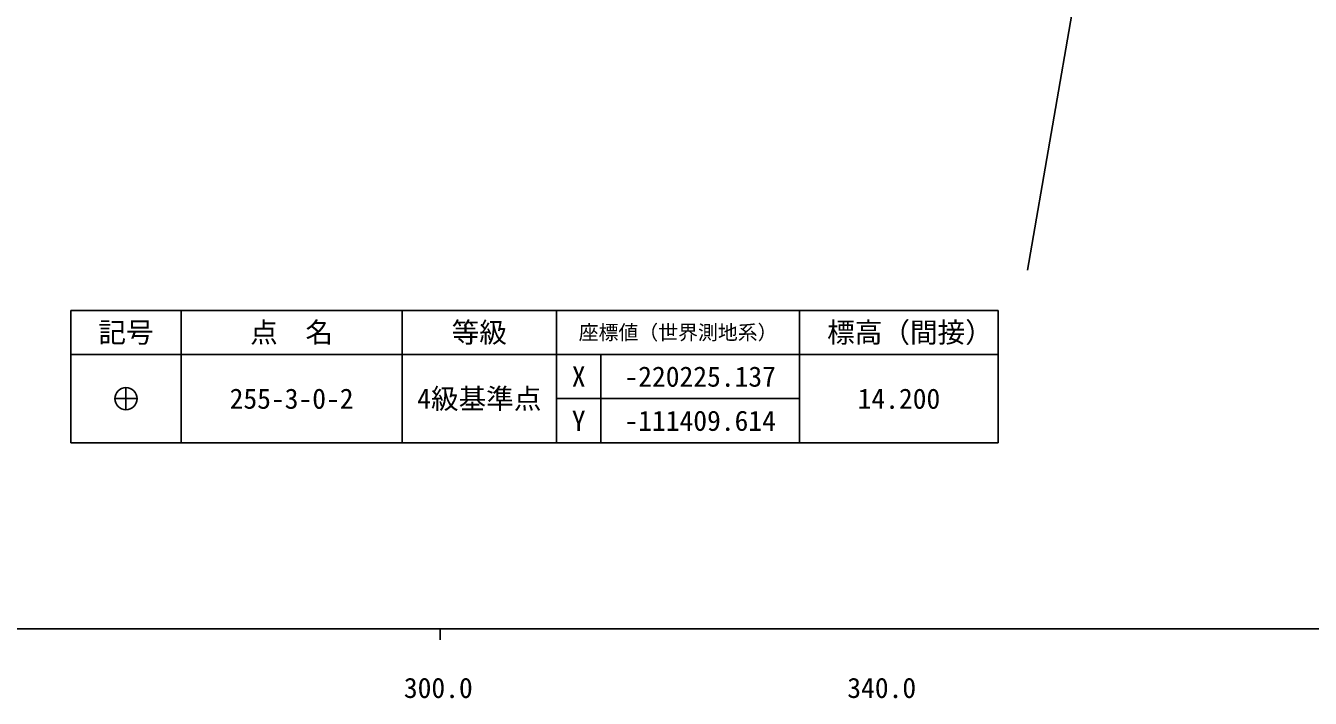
# Model space of a CAD drawing. Units: millimetres at full size, sheet at 1:1000; details may follow other scales. Extents: x 40000 to 680000, y 20000 to 380000.
# Drawn here: x 330479 to 446811, y 198715 to 259649 of the extents above; entities that cross this region are included whole.
import ezdxf
from ezdxf.enums import TextEntityAlignment as Align

# ---------------------------------------------------------------- set-up
doc = ezdxf.new("R2010")
doc.units = ezdxf.units.MM
doc.header["$LTSCALE"] = 1000
for name, color, linetype, lineweight in [('M-BMK-OTRS', 5, 'Continuous', 25), ('M-BMK-SRVR', 3, 'Continuous', 25), ('M-TTL-BAND', 7, 'Continuous', 25)]:
    doc.layers.add(name, color=color, linetype=linetype, lineweight=lineweight)
doc.styles.add('ＭＳ ゴシック', font='')
doc.styles.get('ＭＳ ゴシック').set_extended_font_data('MS Gothic')

msp = doc.modelspace()

# ---------------------------------------------------------------- linework, layer by layer
at = {"layer": 'M-BMK-OTRS'}
msp.add_line((421206, 237490), (440411, 348777), dxfattribs=at)
at = {"layer": 'M-BMK-SRVR'}
for p, q in [((344559, 233862), (334559, 233862)), ((334559, 233862), (334559, 229862)), ((344559, 229862), (344559, 233862)), ((344559, 233862), (364559, 233862)), ((364559, 229862), (364559, 233862)), ((364559, 233862), (378559, 233862)), ((378559, 229862), (378559, 233862)), ((378559, 233862), (400559, 233862)), ((400559, 233862), (400559, 229862)), ((400559, 233862), (418559, 233862)), ((418559, 233862), (418559, 229862)), ((334559, 229862), (344559, 229862)), ((334559, 229862), (334559, 221862)), ((364559, 229862), (344559, 229862)), ((344559, 229862), (344559, 221862)), ((378559, 229862), (364559, 229862)), ((364559, 229862), (364559, 221862)), ((382559, 229862), (378559, 229862)), ((378559, 229862), (378559, 225862)), ((382559, 225862), (382559, 229862)), ((382559, 229862), (400559, 229862)), ((400559, 229862), (400559, 225862)), ((400559, 229862), (418559, 229862)), ((418559, 229862), (418559, 221862)), ((339559, 226862), (339559, 224862)), ((338559, 225862), (340559, 225862)), ((378559, 225862), (382559, 225862)), ((378559, 225862), (378559, 221862)), ((382559, 221862), (382559, 225862)), ((382559, 225862), (400559, 225862)), ((400559, 225862), (400559, 221862)), ((334559, 221862), (344559, 221862)), ((344559, 221862), (364559, 221862)), ((364559, 221862), (378559, 221862)), ((378559, 221862), (382559, 221862)), ((400559, 221862), (382559, 221862)), ((418559, 221862), (400559, 221862))]:
    msp.add_line(p, q, dxfattribs=at)
msp.add_circle((339559, 225862), 1000, dxfattribs=at)
at = {"layer": 'M-TTL-BAND'}
for p, q in [((40000, 205000), (579000, 205000)), ((368000, 205000), (368000, 204000))]:
    msp.add_line(p, q, dxfattribs=at)

# ---------------------------------------------------------------- texts
at = {"layer": 'M-BMK-SRVR', "style": 'ＭＳ ゴシック'}
for s, height, p in [('記号', 1833, (339559, 231862)), ('点\u3000名', 1833, (354559, 231862)), ('等級', 1833, (371559, 231862)), ('座標値（世界測地系）', 1320, (389559, 231862)), ('標高（間接）', 1833, (410559, 231862)), ('X', 1833, (380559, 227862)), ('-220225.137', 1833, (391559, 227862)), ('4級基準点', 1833, (371559, 225862)), ('255-3-0-2', 1833, (354559, 225862)), ('14.200', 1833, (409559, 225862)), ('Y', 1833, (380559, 223862)), ('-111409.614', 1833, (391559, 223862))]:
    msp.add_text(s, height=height, dxfattribs=at).set_placement(p, align=Align.MIDDLE_CENTER)
at = {"layer": 'M-TTL-BAND', "style": 'ＭＳ ゴシック'}
for s, p in [('300.0', (367844, 198195)), ('340.0', (408000, 198195))]:
    msp.add_text(s, height=1833, dxfattribs=at).set_placement(p, align=Align.BOTTOM_CENTER)

doc.saveas('drawing.dxf')
